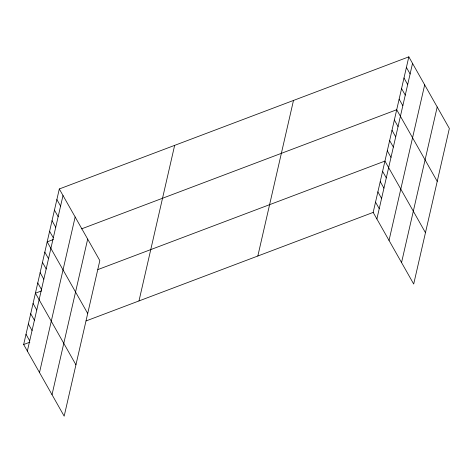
<?xml version="1.0" encoding="UTF-8"?>
<svg xmlns="http://www.w3.org/2000/svg" width="473" height="473" viewBox="0 0 473 473"><rect width="100%" height="100%" fill="white"/><g stroke="black" fill="none" stroke-linecap="round" stroke-linejoin="round"><path stroke-width="0.71" d="M59.302 188.969L99.827 260.588L64.168 416.157L23.65 344.533L59.302 188.969L408.832 56.843L449.35 128.467L413.698 284.031L373.173 212.412L408.832 56.843M27.351 351.078L63.004 195.515M39.501 372.553L75.154 216.989M52.018 394.683L87.676 239.113M138.991 300.934L174.649 145.371M257.832 256.011L293.485 100.447M376.88 218.952L412.533 63.388M389.031 240.426L424.683 84.862M401.547 262.556L437.2 106.987M53.36 239.527L47.182 241.863L87.7 313.481M81.51 228.885L396.705 109.736L437.229 181.354M41.594 290.865L35.416 293.201L75.934 364.819M97.893 269.58L384.939 161.074L425.464 232.692M23.65 344.533L29.829 342.198M86.127 320.919L373.173 212.412M406.408 67.42L410.109 73.965M403.983 78.004L407.685 84.543M401.553 88.581L405.26 95.12M399.129 99.159L402.836 105.704M394.352 120.006L398.053 126.545M391.999 130.27L395.7 136.815M389.646 140.54L393.353 147.079M387.292 150.804L391 157.349M382.586 171.338L386.293 177.883M380.233 181.608L383.94 188.153M377.88 191.878L381.587 198.418M375.527 202.142L379.234 208.688M56.878 199.547L60.579 206.092M54.454 210.124L58.155 216.669M52.03 220.708L55.731 227.247M49.606 231.285L53.307 237.824M44.829 252.133L48.53 258.672M42.475 262.397L46.177 268.942M40.122 272.667L43.823 279.206M37.769 282.931L41.47 289.476M33.063 303.465L36.764 310.01M30.71 313.735L34.411 320.274M28.356 323.999L32.058 330.544M26.003 334.269L29.704 340.814"/></g></svg>
